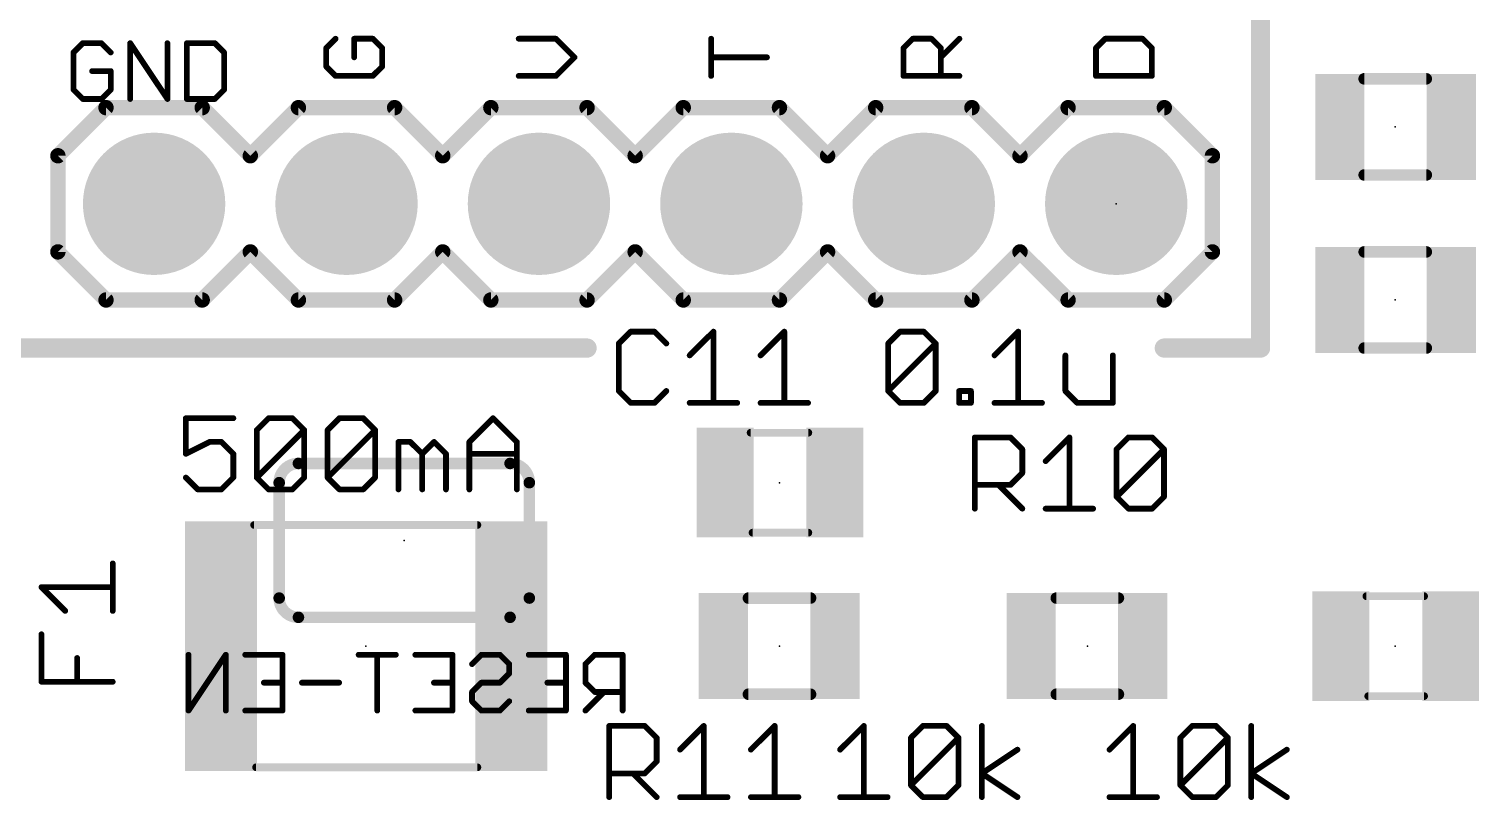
# Model space of a CAD drawing. Extents: x -0.25 to 3.05, y 0.15 to 2.67.
# Drawn here: x 0.385 to 1.139, y 1.065 to 1.466 of the extents above; entities that cross this region are included whole.
import ezdxf

# ---------------------------------------------------------------- set-up
doc = ezdxf.new("R2010")
doc.units = 0
for name, color, linetype in [('17', 82, 'CONTINUOUS'), ('21', 7, 'CONTINUOUS'), ('22', 253, 'CONTINUOUS'), ('23', 7, 'CONTINUOUS'), ('24', 7, 'CONTINUOUS'), ('25', 253, 'CONTINUOUS'), ('26', 253, 'CONTINUOUS'), ('27', 253, 'CONTINUOUS'), ('51', 2, 'CONTINUOUS')]:
    doc.layers.add(name, color=color, linetype=linetype)

# ---------------------------------------------------------------- blocks, each defined once
blk = doc.blocks.new('RECT')
blk.add_solid([(-0.5, -0.5), (0.5, -0.5), (-0.5, 0.5), (0.5, 0.5)])
blk = doc.blocks.new('ROUNDP')
at = {"const_width": 0.5}
blk.add_lwpolyline([(0, -0.25, 1), (0, 0.25, 1), (0, -0.25)], format="xyb", dxfattribs=at)

msp = doc.modelspace()

# ---------------------------------------------------------------- linework, layer by layer
at = {"layer": '21'}
for points, const_width in [([(1.025, 1.3), (1.025, 1.975)], 0.01), ([(0.4, 1.4), (0.425, 1.425)], 0.008), ([(0.425, 1.425), (0.475, 1.425)], 0.008), ([(0.475, 1.425), (0.5, 1.4)], 0.008), ([(0.5, 1.4), (0.525, 1.425)], 0.008), ([(0.525, 1.425), (0.575, 1.425)], 0.008), ([(0.575, 1.425), (0.6, 1.4)], 0.008), ([(0.6, 1.4), (0.625, 1.425)], 0.008), ([(0.625, 1.425), (0.675, 1.425)], 0.008), ([(0.7, 1.4), (0.675, 1.425)], 0.008), ([(0.7, 1.4), (0.725, 1.425)], 0.008), ([(0.725, 1.425), (0.775, 1.425)], 0.008), ([(0.775, 1.425), (0.8, 1.4)], 0.008), ([(0.8, 1.4), (0.825, 1.425)], 0.008), ([(0.825, 1.425), (0.875, 1.425)], 0.008), ([(0.875, 1.425), (0.9, 1.4)], 0.008), ([(0.9, 1.4), (0.925, 1.425)], 0.008), ([(0.925, 1.425), (0.975, 1.425)], 0.008), ([(1, 1.4), (0.975, 1.425)], 0.008), ([(0.4, 1.35), (0.4, 1.4)], 0.008), ([(1, 1.35), (1, 1.4)], 0.008), ([(0.425, 1.325), (0.4, 1.35)], 0.008), ([(0.5, 1.35), (0.475, 1.325)], 0.008), ([(0.525, 1.325), (0.5, 1.35)], 0.008), ([(0.6, 1.35), (0.575, 1.325)], 0.008), ([(0.625, 1.325), (0.6, 1.35)], 0.008), ([(0.675, 1.325), (0.7, 1.35)], 0.008), ([(0.725, 1.325), (0.7, 1.35)], 0.008), ([(0.8, 1.35), (0.775, 1.325)], 0.008), ([(0.825, 1.325), (0.8, 1.35)], 0.008), ([(0.9, 1.35), (0.875, 1.325)], 0.008), ([(0.925, 1.325), (0.9, 1.35)], 0.008), ([(0.975, 1.325), (1, 1.35)], 0.008), ([(0.475, 1.325), (0.425, 1.325)], 0.008), ([(0.575, 1.325), (0.525, 1.325)], 0.008), ([(0.675, 1.325), (0.625, 1.325)], 0.008), ([(0.775, 1.325), (0.725, 1.325)], 0.008), ([(0.875, 1.325), (0.825, 1.325)], 0.008), ([(0.975, 1.325), (0.925, 1.325)], 0.008), ([(0.375, 1.3), (0.675, 1.3)], 0.01), ([(1.025, 1.3), (0.975, 1.3)], 0.01)]:
    msp.add_lwpolyline(points, dxfattribs=dict(at, const_width=const_width))
for points, const_width in [([(0.425, 1.427, 1), (0.425, 1.423)], 0.004), ([(0.426414, 1.423586, 1), (0.423586, 1.426414)], 0.004), ([(0.476414, 1.426414, 1), (0.473586, 1.423586)], 0.004), ([(0.475, 1.423, 1), (0.475, 1.427)], 0.004), ([(0.525, 1.427, 1), (0.525, 1.423)], 0.004), ([(0.526414, 1.423586, 1), (0.523586, 1.426414)], 0.004), ([(0.576414, 1.426414, 1), (0.573586, 1.423586)], 0.004), ([(0.575, 1.423, 1), (0.575, 1.427)], 0.004), ([(0.625, 1.427, 1), (0.625, 1.423)], 0.004), ([(0.626414, 1.423586, 1), (0.623586, 1.426414)], 0.004), ([(0.676414, 1.426414, 1), (0.673586, 1.423586)], 0.004), ([(0.675, 1.423, 1), (0.675, 1.427)], 0.004), ([(0.725, 1.427, 1), (0.725, 1.423)], 0.004), ([(0.726414, 1.423586, 1), (0.723586, 1.426414)], 0.004), ([(0.776414, 1.426414, 1), (0.773586, 1.423586)], 0.004), ([(0.775, 1.423, 1), (0.775, 1.427)], 0.004), ([(0.825, 1.427, 1), (0.825, 1.423)], 0.004), ([(0.826414, 1.423586, 1), (0.823586, 1.426414)], 0.004), ([(0.876414, 1.426414, 1), (0.873586, 1.423586)], 0.004), ([(0.875, 1.423, 1), (0.875, 1.427)], 0.004), ([(0.925, 1.427, 1), (0.925, 1.423)], 0.004), ([(0.926414, 1.423586, 1), (0.923586, 1.426414)], 0.004), ([(0.976414, 1.426414, 1), (0.973586, 1.423586)], 0.004), ([(0.975, 1.423, 1), (0.975, 1.427)], 0.004), ([(0.402, 1.4, 1), (0.398, 1.4)], 0.004), ([(0.398586, 1.401414, 1), (0.401414, 1.398586)], 0.004), ([(0.498586, 1.401414, 1), (0.501414, 1.398586)], 0.004), ([(0.498586, 1.398586, 1), (0.501414, 1.401414)], 0.004), ([(0.598586, 1.401414, 1), (0.601414, 1.398586)], 0.004), ([(0.598586, 1.398586, 1), (0.601414, 1.401414)], 0.004), ([(0.698586, 1.401414, 1), (0.701414, 1.398586)], 0.004), ([(0.698586, 1.398586, 1), (0.701414, 1.401414)], 0.004), ([(0.798586, 1.401414, 1), (0.801414, 1.398586)], 0.004), ([(0.798586, 1.398586, 1), (0.801414, 1.401414)], 0.004), ([(0.898586, 1.401414, 1), (0.901414, 1.398586)], 0.004), ([(0.898586, 1.398586, 1), (0.901414, 1.401414)], 0.004), ([(1.002, 1.4, 1), (0.998, 1.4)], 0.004), ([(0.998586, 1.398586, 1), (1.001414, 1.401414)], 0.004), ([(0.401414, 1.351414, 1), (0.398586, 1.348586)], 0.004), ([(0.398, 1.35, 1), (0.402, 1.35)], 0.004), ([(0.501414, 1.351414, 1), (0.498586, 1.348586)], 0.004), ([(0.501414, 1.348586, 1), (0.498586, 1.351414)], 0.004), ([(0.601414, 1.351414, 1), (0.598586, 1.348586)], 0.004), ([(0.601414, 1.348586, 1), (0.598586, 1.351414)], 0.004), ([(0.701414, 1.351414, 1), (0.698586, 1.348586)], 0.004), ([(0.701414, 1.348586, 1), (0.698586, 1.351414)], 0.004), ([(0.801414, 1.351414, 1), (0.798586, 1.348586)], 0.004), ([(0.801414, 1.348586, 1), (0.798586, 1.351414)], 0.004), ([(0.901414, 1.351414, 1), (0.898586, 1.348586)], 0.004), ([(0.901414, 1.348586, 1), (0.898586, 1.351414)], 0.004), ([(0.998, 1.35, 1), (1.002, 1.35)], 0.004), ([(1.001414, 1.348586, 1), (0.998586, 1.351414)], 0.004), ([(0.425, 1.327, 1), (0.425, 1.323)], 0.004), ([(0.423586, 1.323586, 1), (0.426414, 1.326414)], 0.004), ([(0.473586, 1.326414, 1), (0.476414, 1.323586)], 0.004), ([(0.475, 1.323, 1), (0.475, 1.327)], 0.004), ([(0.525, 1.327, 1), (0.525, 1.323)], 0.004), ([(0.523586, 1.323586, 1), (0.526414, 1.326414)], 0.004), ([(0.573586, 1.326414, 1), (0.576414, 1.323586)], 0.004), ([(0.575, 1.323, 1), (0.575, 1.327)], 0.004), ([(0.625, 1.327, 1), (0.625, 1.323)], 0.004), ([(0.623586, 1.323586, 1), (0.626414, 1.326414)], 0.004), ([(0.673586, 1.326414, 1), (0.676414, 1.323586)], 0.004), ([(0.675, 1.323, 1), (0.675, 1.327)], 0.004), ([(0.725, 1.327, 1), (0.725, 1.323)], 0.004), ([(0.723586, 1.323586, 1), (0.726414, 1.326414)], 0.004), ([(0.773586, 1.326414, 1), (0.776414, 1.323586)], 0.004), ([(0.775, 1.323, 1), (0.775, 1.327)], 0.004), ([(0.825, 1.327, 1), (0.825, 1.323)], 0.004), ([(0.823586, 1.323586, 1), (0.826414, 1.326414)], 0.004), ([(0.873586, 1.326414, 1), (0.876414, 1.323586)], 0.004), ([(0.875, 1.323, 1), (0.875, 1.327)], 0.004), ([(0.925, 1.327, 1), (0.925, 1.323)], 0.004), ([(0.923586, 1.323586, 1), (0.926414, 1.326414)], 0.004), ([(0.973586, 1.326414, 1), (0.976414, 1.323586)], 0.004), ([(0.975, 1.323, 1), (0.975, 1.327)], 0.004), ([(0.675, 1.2975, 1), (0.675, 1.3025)], 0.005), ([(0.975, 1.3025, 1), (0.975, 1.2975)], 0.005), ([(1.025, 1.2975, 1), (1.025, 1.3025)], 0.005), ([(1.0225, 1.3, 1), (1.0275, 1.3)], 0.005)]:
    msp.add_lwpolyline(points, format="xyb", dxfattribs=dict(at, const_width=const_width))
at = {"layer": '22'}
for points, const_width in [([(0.525, 1.24, 0.414214), (0.515, 1.23)], 0.006), ([(0.525, 1.2415, 1), (0.525, 1.2385)], 0.003), ([(0.525, 1.2385, 1), (0.525, 1.2415)], 0.003), ([(0.645, 1.23, 0.414214), (0.635, 1.24)], 0.006), ([(0.635, 1.2415, 1), (0.635, 1.2385)], 0.003), ([(0.635, 1.2385, 1), (0.635, 1.2415)], 0.003), ([(0.5165, 1.23, 1), (0.5135, 1.23)], 0.003), ([(0.5135, 1.23, 1), (0.5165, 1.23)], 0.003), ([(0.6465, 1.23, 1), (0.6435, 1.23)], 0.003), ([(0.6435, 1.23, 1), (0.6465, 1.23)], 0.003), ([(0.515, 1.17, 0.414214), (0.525, 1.16)], 0.006), ([(0.5165, 1.17, 1), (0.5135, 1.17)], 0.003), ([(0.5135, 1.17, 1), (0.5165, 1.17)], 0.003), ([(0.635, 1.16, 0.414214), (0.645, 1.17)], 0.006), ([(0.6465, 1.17, 1), (0.6435, 1.17)], 0.003), ([(0.6435, 1.17, 1), (0.6465, 1.17)], 0.003), ([(0.525, 1.1615, 1), (0.525, 1.1585)], 0.003), ([(0.525, 1.1585, 1), (0.525, 1.1615)], 0.003), ([(0.635, 1.1615, 1), (0.635, 1.1585)], 0.003), ([(0.635, 1.1585, 1), (0.635, 1.1615)], 0.003)]:
    msp.add_lwpolyline(points, format="xyb", dxfattribs=dict(at, const_width=const_width))
at = {"layer": '22', "const_width": 0.006}
for points in [[(0.635, 1.24), (0.525, 1.24)], [(0.515, 1.23), (0.515, 1.17)], [(0.645, 1.23), (0.645, 1.17)], [(0.525, 1.16), (0.635, 1.16)]]:
    msp.add_lwpolyline(points, dxfattribs=at)
at = {"layer": '23'}
for p in [(1.095, 1.415), (0.95, 1.375), (1.095, 1.325), (0.775, 1.23), (0.56, 1.145), (0.775, 1.145), (0.935, 1.145), (1.095, 1.145)]:
    msp.add_point(p, dxfattribs=at)
at = {"layer": '24'}
msp.add_point((0.58, 1.2), dxfattribs=at)
at = {"layer": '25', "const_width": 0.003}
for points in [[(0.544313, 1.46085), (0.539475, 1.456012)], [(0.563663, 1.46085), (0.553988, 1.46085)], [(0.553988, 1.46085), (0.553988, 1.451175)], [(0.5685, 1.456012), (0.563663, 1.46085)], [(0.658825, 1.46085), (0.639475, 1.46085)], [(0.6685, 1.451175), (0.658825, 1.46085)], [(0.739475, 1.4415), (0.739475, 1.46085)], [(0.839475, 1.456012), (0.844313, 1.46085)], [(0.844313, 1.46085), (0.853988, 1.46085)], [(0.853988, 1.46085), (0.858825, 1.456012)], [(0.858825, 1.451175), (0.8685, 1.46085)], [(0.944313, 1.46085), (0.939475, 1.456012)], [(0.963663, 1.46085), (0.944313, 1.46085)], [(0.9685, 1.456012), (0.963663, 1.46085)], [(0.412942, 1.458525), (0.408104, 1.453687)], [(0.408104, 1.453687), (0.408104, 1.434337)], [(0.422617, 1.458525), (0.412942, 1.458525)], [(0.427454, 1.453687), (0.422617, 1.458525)], [(0.43757, 1.4295), (0.43757, 1.458525)], [(0.43757, 1.458525), (0.456919, 1.4295)], [(0.456919, 1.4295), (0.456919, 1.458525)], [(0.467035, 1.458525), (0.467035, 1.4295)], [(0.481547, 1.458525), (0.467035, 1.458525)], [(0.486385, 1.453687), (0.481547, 1.458525)], [(0.486385, 1.434337), (0.486385, 1.453687)], [(0.539475, 1.456012), (0.539475, 1.446337)], [(0.5685, 1.446337), (0.5685, 1.456012)], [(0.839475, 1.4415), (0.839475, 1.456012)], [(0.858825, 1.456012), (0.858825, 1.4415)], [(0.939475, 1.456012), (0.939475, 1.4415)], [(0.9685, 1.4415), (0.9685, 1.456012)], [(0.539475, 1.446337), (0.544313, 1.4415)], [(0.563663, 1.4415), (0.5685, 1.446337)], [(0.658825, 1.4415), (0.6685, 1.451175)], [(0.7685, 1.451175), (0.739475, 1.451175)], [(0.427454, 1.444012), (0.417779, 1.444012)], [(0.427454, 1.434337), (0.427454, 1.444012)], [(0.544313, 1.4415), (0.563663, 1.4415)], [(0.639475, 1.4415), (0.658825, 1.4415)], [(0.8685, 1.4415), (0.839475, 1.4415)], [(0.939475, 1.4415), (0.9685, 1.4415)], [(0.408104, 1.434337), (0.412942, 1.4295)], [(0.422617, 1.4295), (0.427454, 1.434337)], [(0.481547, 1.4295), (0.486385, 1.434337)], [(0.412942, 1.4295), (0.422617, 1.4295)], [(0.467035, 1.4295), (0.481547, 1.4295)], [(0.697672, 1.308532), (0.6915, 1.30236)], [(0.6915, 1.30236), (0.6915, 1.277672)], [(0.710016, 1.308532), (0.697672, 1.308532)], [(0.716188, 1.30236), (0.710016, 1.308532)], [(0.728331, 1.296188), (0.740675, 1.308532)], [(0.740675, 1.308532), (0.740675, 1.2715)], [(0.765163, 1.296188), (0.777507, 1.308532)], [(0.777507, 1.308532), (0.777507, 1.2715)], [(0.6915, 1.277672), (0.697672, 1.2715)], [(0.710016, 1.2715), (0.716188, 1.277672)], [(0.697672, 1.2715), (0.710016, 1.2715)], [(0.728331, 1.2715), (0.753019, 1.2715)], [(0.765163, 1.2715), (0.789851, 1.2715)], [(0.8765, 1.2165), (0.8765, 1.253532)], [(0.8765, 1.253532), (0.895016, 1.253532)], [(0.895016, 1.253532), (0.901188, 1.24736)], [(0.913331, 1.241188), (0.925675, 1.253532)], [(0.925675, 1.253532), (0.925675, 1.2165)], [(0.950163, 1.24736), (0.956335, 1.253532)], [(0.956335, 1.253532), (0.968679, 1.253532)], [(0.968679, 1.253532), (0.974851, 1.24736)], [(0.901188, 1.24736), (0.901188, 1.235016)], [(0.950163, 1.222672), (0.950163, 1.24736)], [(0.950163, 1.222672), (0.974851, 1.24736)], [(0.974851, 1.24736), (0.974851, 1.222672)], [(0.901188, 1.235016), (0.895016, 1.228844)], [(0.895016, 1.228844), (0.8765, 1.228844)], [(0.888844, 1.228844), (0.901188, 1.2165)], [(0.956335, 1.2165), (0.950163, 1.222672)], [(0.974851, 1.222672), (0.968679, 1.2165)], [(0.913331, 1.2165), (0.938019, 1.2165)], [(0.968679, 1.2165), (0.956335, 1.2165)], [(0.4285, 1.163331), (0.4285, 1.188019)], [(0.403812, 1.163331), (0.391468, 1.175675)], [(0.391468, 1.175675), (0.4285, 1.175675)], [(0.391468, 1.1265), (0.391468, 1.151188)], [(0.409984, 1.1265), (0.409984, 1.138844)], [(0.4285, 1.1265), (0.391468, 1.1265)], [(0.6865, 1.0665), (0.6865, 1.103532)], [(0.6865, 1.103532), (0.705016, 1.103532)], [(0.705016, 1.103532), (0.711188, 1.09736)], [(0.723331, 1.091188), (0.735675, 1.103532)], [(0.735675, 1.103532), (0.735675, 1.0665)], [(0.760163, 1.091188), (0.772507, 1.103532)], [(0.772507, 1.103532), (0.772507, 1.0665)], [(0.711188, 1.09736), (0.711188, 1.085016)], [(0.711188, 1.085016), (0.705016, 1.078844)], [(0.705016, 1.078844), (0.6865, 1.078844)], [(0.698844, 1.078844), (0.711188, 1.0665)], [(0.723331, 1.0665), (0.748019, 1.0665)], [(0.760163, 1.0665), (0.784851, 1.0665)]]:
    msp.add_lwpolyline(points, dxfattribs=at)
at = {"layer": '25', "const_width": 0.0015}
for points in [[(0.544843, 1.460319, 1), (0.543782, 1.46138)], [(0.553988, 1.4616, 1), (0.553988, 1.4601)], [(0.554738, 1.46085, 1), (0.553238, 1.46085)], [(0.564193, 1.46138, 1), (0.563132, 1.460319)], [(0.563663, 1.4601, 1), (0.563663, 1.4616)], [(0.639475, 1.4616, 1), (0.639475, 1.4601)], [(0.659356, 1.46138, 1), (0.658295, 1.460319)], [(0.658825, 1.4601, 1), (0.658825, 1.4616)], [(0.740225, 1.46085, 1), (0.738725, 1.46085)], [(0.844313, 1.4616, 1), (0.844313, 1.4601)], [(0.844843, 1.460319, 1), (0.843782, 1.46138)], [(0.854518, 1.46138, 1), (0.853457, 1.460319)], [(0.853988, 1.4601, 1), (0.853988, 1.4616)], [(0.86903, 1.460319, 1), (0.86797, 1.46138)], [(0.944313, 1.4616, 1), (0.944313, 1.4601)], [(0.944843, 1.460319, 1), (0.943782, 1.46138)], [(0.964193, 1.46138, 1), (0.963132, 1.460319)], [(0.963663, 1.4601, 1), (0.963663, 1.4616)], [(0.408854, 1.453687, 1), (0.407354, 1.453687)], [(0.407574, 1.454218, 1), (0.408635, 1.453157)], [(0.412942, 1.459275, 1), (0.412942, 1.457775)], [(0.413472, 1.457994, 1), (0.412411, 1.459055)], [(0.423147, 1.459055, 1), (0.422086, 1.457994)], [(0.422617, 1.457775, 1), (0.422617, 1.459275)], [(0.426924, 1.453157, 1), (0.427985, 1.454218)], [(0.43832, 1.458525, 1), (0.43682, 1.458525)], [(0.438194, 1.458941, 1), (0.436946, 1.458109)], [(0.457669, 1.458525, 1), (0.456169, 1.458525)], [(0.467785, 1.458525, 1), (0.466285, 1.458525)], [(0.467035, 1.459275, 1), (0.467035, 1.457775)], [(0.482077, 1.459055, 1), (0.481017, 1.457994)], [(0.481547, 1.457775, 1), (0.481547, 1.459275)], [(0.487135, 1.453687, 1), (0.485635, 1.453687)], [(0.485854, 1.453157, 1), (0.486915, 1.454218)], [(0.540225, 1.456012, 1), (0.538725, 1.456012)], [(0.538945, 1.456543, 1), (0.540006, 1.455482)], [(0.56925, 1.456012, 1), (0.56775, 1.456012)], [(0.56797, 1.455482, 1), (0.56903, 1.456543)], [(0.840225, 1.456012, 1), (0.838725, 1.456012)], [(0.838945, 1.456543, 1), (0.840006, 1.455482)], [(0.859575, 1.456012, 1), (0.858075, 1.456012)], [(0.858295, 1.455482, 1), (0.859356, 1.456543)], [(0.940225, 1.456012, 1), (0.938725, 1.456012)], [(0.938945, 1.456543, 1), (0.940006, 1.455482)], [(0.96925, 1.456012, 1), (0.96775, 1.456012)], [(0.96797, 1.455482, 1), (0.96903, 1.456543)], [(0.540006, 1.446868, 1), (0.538945, 1.445807)], [(0.538725, 1.446337, 1), (0.540225, 1.446337)], [(0.553238, 1.451175, 1), (0.554738, 1.451175)], [(0.56775, 1.446337, 1), (0.56925, 1.446337)], [(0.56903, 1.445807, 1), (0.56797, 1.446868)], [(0.66903, 1.450644, 1), (0.66797, 1.451705)], [(0.66797, 1.450645, 1), (0.66903, 1.451705)], [(0.739475, 1.451925, 1), (0.739475, 1.450425)], [(0.7685, 1.450425, 1), (0.7685, 1.451925)], [(0.858295, 1.451705, 1), (0.859356, 1.450645)], [(0.417779, 1.444762, 1), (0.417779, 1.443262)], [(0.428204, 1.444012, 1), (0.426704, 1.444012)], [(0.427454, 1.443262, 1), (0.427454, 1.444762)], [(0.544313, 1.44225, 1), (0.544313, 1.44075)], [(0.543782, 1.44097, 1), (0.544843, 1.44203)], [(0.563132, 1.44203, 1), (0.564193, 1.44097)], [(0.563663, 1.44075, 1), (0.563663, 1.44225)], [(0.639475, 1.44225, 1), (0.639475, 1.44075)], [(0.658295, 1.44203, 1), (0.659356, 1.44097)], [(0.658825, 1.44075, 1), (0.658825, 1.44225)], [(0.738725, 1.4415, 1), (0.740225, 1.4415)], [(0.839475, 1.44225, 1), (0.839475, 1.44075)], [(0.838725, 1.4415, 1), (0.840225, 1.4415)], [(0.858075, 1.4415, 1), (0.859575, 1.4415)], [(0.8685, 1.44075, 1), (0.8685, 1.44225)], [(0.939475, 1.44225, 1), (0.939475, 1.44075)], [(0.938725, 1.4415, 1), (0.940225, 1.4415)], [(0.96775, 1.4415, 1), (0.96925, 1.4415)], [(0.9685, 1.44075, 1), (0.9685, 1.44225)], [(0.408635, 1.434868, 1), (0.407574, 1.433807)], [(0.407354, 1.434337, 1), (0.408854, 1.434337)], [(0.426704, 1.434337, 1), (0.428204, 1.434337)], [(0.427985, 1.433807, 1), (0.426924, 1.434868)], [(0.485635, 1.434337, 1), (0.487135, 1.434337)], [(0.486915, 1.433807, 1), (0.485854, 1.434868)], [(0.412942, 1.43025, 1), (0.412942, 1.42875)], [(0.412411, 1.42897, 1), (0.413472, 1.43003)], [(0.422086, 1.43003, 1), (0.423147, 1.42897)], [(0.422617, 1.42875, 1), (0.422617, 1.43025)], [(0.43682, 1.4295, 1), (0.43832, 1.4295)], [(0.456169, 1.4295, 1), (0.457669, 1.4295)], [(0.456295, 1.429084, 1), (0.457543, 1.429916)], [(0.467035, 1.43025, 1), (0.467035, 1.42875)], [(0.466285, 1.4295, 1), (0.467785, 1.4295)], [(0.481017, 1.43003, 1), (0.482077, 1.42897)], [(0.481547, 1.42875, 1), (0.481547, 1.43025)], [(0.69225, 1.30236, 1), (0.69075, 1.30236)], [(0.69097, 1.30289, 1), (0.69203, 1.301829)], [(0.697672, 1.309282, 1), (0.697672, 1.307782)], [(0.698202, 1.308001, 1), (0.697142, 1.309062)], [(0.710546, 1.309062, 1), (0.709485, 1.308001)], [(0.710016, 1.307782, 1), (0.710016, 1.309282)], [(0.715657, 1.301829, 1), (0.716718, 1.30289)], [(0.741425, 1.308532, 1), (0.739925, 1.308532)], [(0.741206, 1.308001, 1), (0.740145, 1.309062)], [(0.778257, 1.308532, 1), (0.776757, 1.308532)], [(0.778037, 1.308001, 1), (0.776976, 1.309062)], [(0.727801, 1.296718, 1), (0.728862, 1.295657)], [(0.764633, 1.296718, 1), (0.765693, 1.295657)], [(0.69203, 1.278202, 1), (0.69097, 1.277142)], [(0.69075, 1.277672, 1), (0.69225, 1.277672)], [(0.716718, 1.277142, 1), (0.715657, 1.278202)], [(0.697672, 1.27225, 1), (0.697672, 1.27075)], [(0.697142, 1.27097, 1), (0.698202, 1.27203)], [(0.709485, 1.27203, 1), (0.710546, 1.27097)], [(0.710016, 1.27075, 1), (0.710016, 1.27225)], [(0.728331, 1.27225, 1), (0.728331, 1.27075)], [(0.739925, 1.2715, 1), (0.741425, 1.2715)], [(0.753019, 1.27075, 1), (0.753019, 1.27225)], [(0.765163, 1.27225, 1), (0.765163, 1.27075)], [(0.776757, 1.2715, 1), (0.778257, 1.2715)], [(0.789851, 1.27075, 1), (0.789851, 1.27225)], [(0.87725, 1.253532, 1), (0.87575, 1.253532)], [(0.8765, 1.254282, 1), (0.8765, 1.252782)], [(0.895546, 1.254062, 1), (0.894485, 1.253001)], [(0.895016, 1.252782, 1), (0.895016, 1.254282)], [(0.926425, 1.253532, 1), (0.924925, 1.253532)], [(0.926206, 1.253001, 1), (0.925145, 1.254062)], [(0.956335, 1.254282, 1), (0.956335, 1.252782)], [(0.956865, 1.253001, 1), (0.955804, 1.254062)], [(0.969209, 1.254062, 1), (0.968148, 1.253001)], [(0.968679, 1.252782, 1), (0.968679, 1.254282)], [(0.901938, 1.24736, 1), (0.900438, 1.24736)], [(0.900657, 1.246829, 1), (0.901718, 1.24789)], [(0.950913, 1.24736, 1), (0.949413, 1.24736)], [(0.949633, 1.24789, 1), (0.950693, 1.246829)], [(0.975601, 1.24736, 1), (0.974101, 1.24736)], [(0.975381, 1.246829, 1), (0.97432, 1.24789)], [(0.97432, 1.246829, 1), (0.975381, 1.24789)], [(0.901718, 1.234485, 1), (0.900657, 1.235546)], [(0.912801, 1.241718, 1), (0.913862, 1.240657)], [(0.8765, 1.229594, 1), (0.8765, 1.228094)], [(0.889374, 1.229374, 1), (0.888314, 1.228314)], [(0.894485, 1.229374, 1), (0.895546, 1.228314)], [(0.895016, 1.228094, 1), (0.895016, 1.229594)], [(0.900438, 1.235016, 1), (0.901938, 1.235016)], [(0.950693, 1.223202, 1), (0.949633, 1.222142)], [(0.949633, 1.223202, 1), (0.950693, 1.222142)], [(0.949413, 1.222672, 1), (0.950913, 1.222672)], [(0.974101, 1.222672, 1), (0.975601, 1.222672)], [(0.975381, 1.222142, 1), (0.97432, 1.223202)], [(0.87575, 1.2165, 1), (0.87725, 1.2165)], [(0.900657, 1.21597, 1), (0.901718, 1.21703)], [(0.913331, 1.21725, 1), (0.913331, 1.21575)], [(0.924925, 1.2165, 1), (0.926425, 1.2165)], [(0.938019, 1.21575, 1), (0.938019, 1.21725)], [(0.956335, 1.21725, 1), (0.956335, 1.21575)], [(0.955804, 1.21597, 1), (0.956865, 1.21703)], [(0.968148, 1.21703, 1), (0.969209, 1.21597)], [(0.968679, 1.21575, 1), (0.968679, 1.21725)], [(0.42925, 1.188019, 1), (0.42775, 1.188019)], [(0.391999, 1.176206, 1), (0.390938, 1.175145)], [(0.391468, 1.176425, 1), (0.391468, 1.174925)], [(0.4285, 1.174925, 1), (0.4285, 1.176425)], [(0.403282, 1.162801, 1), (0.404343, 1.163862)], [(0.42775, 1.163331, 1), (0.42925, 1.163331)], [(0.392218, 1.151188, 1), (0.390718, 1.151188)], [(0.410734, 1.138844, 1), (0.409234, 1.138844)], [(0.391468, 1.12725, 1), (0.391468, 1.12575)], [(0.390718, 1.1265, 1), (0.392218, 1.1265)], [(0.409234, 1.1265, 1), (0.410734, 1.1265)], [(0.4285, 1.12575, 1), (0.4285, 1.12725)], [(0.68725, 1.103532, 1), (0.68575, 1.103532)], [(0.6865, 1.104282, 1), (0.6865, 1.102782)], [(0.705546, 1.104062, 1), (0.704485, 1.103001)], [(0.705016, 1.102782, 1), (0.705016, 1.104282)], [(0.736425, 1.103532, 1), (0.734925, 1.103532)], [(0.736206, 1.103001, 1), (0.735145, 1.104062)], [(0.773257, 1.103532, 1), (0.771757, 1.103532)], [(0.773037, 1.103001, 1), (0.771976, 1.104062)], [(0.711938, 1.09736, 1), (0.710438, 1.09736)], [(0.710657, 1.096829, 1), (0.711718, 1.09789)], [(0.710438, 1.085016, 1), (0.711938, 1.085016)], [(0.711718, 1.084485, 1), (0.710657, 1.085546)], [(0.722801, 1.091718, 1), (0.723862, 1.090657)], [(0.759633, 1.091718, 1), (0.760693, 1.090657)], [(0.6865, 1.079594, 1), (0.6865, 1.078094)], [(0.699374, 1.079374, 1), (0.698314, 1.078314)], [(0.704485, 1.079374, 1), (0.705546, 1.078314)], [(0.705016, 1.078094, 1), (0.705016, 1.079594)], [(0.68575, 1.0665, 1), (0.68725, 1.0665)], [(0.710657, 1.06597, 1), (0.711718, 1.06703)], [(0.723331, 1.06725, 1), (0.723331, 1.06575)], [(0.734925, 1.0665, 1), (0.736425, 1.0665)], [(0.748019, 1.06575, 1), (0.748019, 1.06725)], [(0.760163, 1.06725, 1), (0.760163, 1.06575)], [(0.771757, 1.0665, 1), (0.773257, 1.0665)], [(0.784851, 1.06575, 1), (0.784851, 1.06725)]]:
    msp.add_lwpolyline(points, format="xyb", dxfattribs=at)
at = {"layer": '26', "const_width": 0.003}
for points in [[(0.487244, 1.140525), (0.467894, 1.1115)], [(0.467894, 1.1115), (0.467894, 1.140525)], [(0.487244, 1.1115), (0.487244, 1.140525)], [(0.497359, 1.140525), (0.516709, 1.140525)], [(0.516709, 1.140525), (0.516709, 1.1115)], [(0.575639, 1.140525), (0.556289, 1.140525)], [(0.565964, 1.1115), (0.565964, 1.140525)], [(0.585755, 1.140525), (0.605104, 1.140525)], [(0.605104, 1.140525), (0.605104, 1.1115)], [(0.61522, 1.135687), (0.620057, 1.140525)], [(0.620057, 1.140525), (0.629732, 1.140525)], [(0.629732, 1.140525), (0.63457, 1.135687)], [(0.644685, 1.140525), (0.664035, 1.140525)], [(0.664035, 1.140525), (0.664035, 1.1115)], [(0.678988, 1.140525), (0.67415, 1.135687)], [(0.6935, 1.140525), (0.678988, 1.140525)], [(0.6935, 1.1115), (0.6935, 1.140525)], [(0.63457, 1.13085), (0.629732, 1.126012)], [(0.63457, 1.135687), (0.63457, 1.13085)], [(0.67415, 1.135687), (0.67415, 1.126012)], [(0.516709, 1.126012), (0.507034, 1.126012)], [(0.546174, 1.126012), (0.526824, 1.126012)], [(0.605104, 1.126012), (0.59543, 1.126012)], [(0.620057, 1.126012), (0.61522, 1.121175)], [(0.629732, 1.126012), (0.620057, 1.126012)], [(0.664035, 1.126012), (0.65436, 1.126012)], [(0.67415, 1.126012), (0.678988, 1.121175)], [(0.61522, 1.121175), (0.61522, 1.116337)], [(0.61522, 1.116337), (0.620057, 1.1115)], [(0.629732, 1.1115), (0.63457, 1.116337)], [(0.683825, 1.121175), (0.67415, 1.1115)], [(0.678988, 1.121175), (0.6935, 1.121175)], [(0.516709, 1.1115), (0.497359, 1.1115)], [(0.605104, 1.1115), (0.585755, 1.1115)], [(0.620057, 1.1115), (0.629732, 1.1115)], [(0.664035, 1.1115), (0.644685, 1.1115)]]:
    msp.add_lwpolyline(points, dxfattribs=at)
at = {"layer": '26', "const_width": 0.0015}
for points in [[(0.468644, 1.140525, 1), (0.467144, 1.140525)], [(0.487994, 1.140525, 1), (0.486494, 1.140525)], [(0.487868, 1.140109, 1), (0.48662, 1.140941)], [(0.497359, 1.141275, 1), (0.497359, 1.139775)], [(0.517459, 1.140525, 1), (0.515959, 1.140525)], [(0.516709, 1.139775, 1), (0.516709, 1.141275)], [(0.556289, 1.141275, 1), (0.556289, 1.139775)], [(0.566714, 1.140525, 1), (0.565214, 1.140525)], [(0.575639, 1.139775, 1), (0.575639, 1.141275)], [(0.585755, 1.141275, 1), (0.585755, 1.139775)], [(0.605854, 1.140525, 1), (0.604354, 1.140525)], [(0.605104, 1.139775, 1), (0.605104, 1.141275)], [(0.620057, 1.141275, 1), (0.620057, 1.139775)], [(0.620588, 1.139994, 1), (0.619527, 1.141055)], [(0.630263, 1.141055, 1), (0.629202, 1.139994)], [(0.629732, 1.139775, 1), (0.629732, 1.141275)], [(0.644685, 1.141275, 1), (0.644685, 1.139775)], [(0.664785, 1.140525, 1), (0.663285, 1.140525)], [(0.664035, 1.139775, 1), (0.664035, 1.141275)], [(0.678988, 1.141275, 1), (0.678988, 1.139775)], [(0.679518, 1.139994, 1), (0.678457, 1.141055)], [(0.69425, 1.140525, 1), (0.69275, 1.140525)], [(0.6935, 1.139775, 1), (0.6935, 1.141275)], [(0.61469, 1.136218, 1), (0.61575, 1.135157)], [(0.63532, 1.135687, 1), (0.63382, 1.135687)], [(0.63382, 1.13085, 1), (0.63532, 1.13085)], [(0.634039, 1.135157, 1), (0.6351, 1.136218)], [(0.6351, 1.130319, 1), (0.634039, 1.13138)], [(0.6749, 1.135687, 1), (0.6734, 1.135687)], [(0.67362, 1.136218, 1), (0.674681, 1.135157)], [(0.507034, 1.126762, 1), (0.507034, 1.125262)], [(0.516709, 1.125262, 1), (0.516709, 1.126762)], [(0.526824, 1.126762, 1), (0.526824, 1.125262)], [(0.546174, 1.125262, 1), (0.546174, 1.126762)], [(0.59543, 1.126762, 1), (0.59543, 1.125262)], [(0.605104, 1.125262, 1), (0.605104, 1.126762)], [(0.620057, 1.126762, 1), (0.620057, 1.125262)], [(0.620588, 1.125482, 1), (0.619527, 1.126543)], [(0.629202, 1.126543, 1), (0.630263, 1.125482)], [(0.629732, 1.125262, 1), (0.629732, 1.126762)], [(0.65436, 1.126762, 1), (0.65436, 1.125262)], [(0.664035, 1.125262, 1), (0.664035, 1.126762)], [(0.674681, 1.126543, 1), (0.67362, 1.125482)], [(0.6734, 1.126012, 1), (0.6749, 1.126012)], [(0.61597, 1.121175, 1), (0.61447, 1.121175)], [(0.61469, 1.121705, 1), (0.61575, 1.120644)], [(0.61575, 1.116868, 1), (0.61469, 1.115807)], [(0.61447, 1.116337, 1), (0.61597, 1.116337)], [(0.6351, 1.115807, 1), (0.634039, 1.116868)], [(0.678988, 1.121925, 1), (0.678988, 1.120425)], [(0.678457, 1.120644, 1), (0.679518, 1.121705)], [(0.684355, 1.120644, 1), (0.683295, 1.121705)], [(0.6935, 1.120425, 1), (0.6935, 1.121925)], [(0.46727, 1.111916, 1), (0.468518, 1.111084)], [(0.467144, 1.1115, 1), (0.468644, 1.1115)], [(0.486494, 1.1115, 1), (0.487994, 1.1115)], [(0.497359, 1.11225, 1), (0.497359, 1.11075)], [(0.515959, 1.1115, 1), (0.517459, 1.1115)], [(0.516709, 1.11075, 1), (0.516709, 1.11225)], [(0.565214, 1.1115, 1), (0.566714, 1.1115)], [(0.585755, 1.11225, 1), (0.585755, 1.11075)], [(0.604354, 1.1115, 1), (0.605854, 1.1115)], [(0.605104, 1.11075, 1), (0.605104, 1.11225)], [(0.620057, 1.11225, 1), (0.620057, 1.11075)], [(0.619527, 1.11097, 1), (0.620588, 1.11203)], [(0.629202, 1.11203, 1), (0.630263, 1.11097)], [(0.629732, 1.11075, 1), (0.629732, 1.11225)], [(0.644685, 1.11225, 1), (0.644685, 1.11075)], [(0.663285, 1.1115, 1), (0.664785, 1.1115)], [(0.664035, 1.11075, 1), (0.664035, 1.11225)], [(0.67362, 1.11203, 1), (0.674681, 1.11097)], [(0.69275, 1.1115, 1), (0.69425, 1.1115)]]:
    msp.add_lwpolyline(points, format="xyb", dxfattribs=at)
at = {"layer": '27', "const_width": 0.003}
for points in [[(0.8315, 1.30236), (0.837672, 1.308532)], [(0.8315, 1.277672), (0.8315, 1.30236)], [(0.8315, 1.277672), (0.856188, 1.30236)], [(0.837672, 1.308532), (0.850016, 1.308532)], [(0.850016, 1.308532), (0.856188, 1.30236)], [(0.856188, 1.30236), (0.856188, 1.277672)], [(0.886747, 1.296188), (0.899091, 1.308532)], [(0.899091, 1.308532), (0.899091, 1.2715)], [(0.923579, 1.296188), (0.923579, 1.277672)], [(0.948266, 1.2715), (0.948266, 1.296188)], [(0.837672, 1.2715), (0.8315, 1.277672)], [(0.856188, 1.277672), (0.850016, 1.2715)], [(0.868331, 1.2715), (0.868331, 1.277672)], [(0.868331, 1.277672), (0.874503, 1.277672)], [(0.874503, 1.277672), (0.874503, 1.2715)], [(0.923579, 1.277672), (0.92975, 1.2715)], [(0.850016, 1.2715), (0.837672, 1.2715)], [(0.874503, 1.2715), (0.868331, 1.2715)], [(0.886747, 1.2715), (0.911435, 1.2715)], [(0.92975, 1.2715), (0.948266, 1.2715)], [(0.491188, 1.263532), (0.4665, 1.263532)], [(0.4665, 1.263532), (0.4665, 1.245016)], [(0.503331, 1.25736), (0.509503, 1.263532)], [(0.503331, 1.232672), (0.503331, 1.25736)], [(0.503331, 1.232672), (0.528019, 1.25736)], [(0.509503, 1.263532), (0.521847, 1.263532)], [(0.521847, 1.263532), (0.528019, 1.25736)], [(0.528019, 1.25736), (0.528019, 1.232672)], [(0.540163, 1.25736), (0.546335, 1.263532)], [(0.540163, 1.232672), (0.540163, 1.25736)], [(0.540163, 1.232672), (0.564851, 1.25736)], [(0.546335, 1.263532), (0.558679, 1.263532)], [(0.558679, 1.263532), (0.564851, 1.25736)], [(0.564851, 1.25736), (0.564851, 1.232672)], [(0.613826, 1.251188), (0.62617, 1.263532)], [(0.62617, 1.263532), (0.638514, 1.251188)], [(0.4665, 1.245016), (0.478844, 1.251188)], [(0.478844, 1.251188), (0.485016, 1.251188)], [(0.485016, 1.251188), (0.491188, 1.245016)], [(0.576994, 1.2265), (0.576994, 1.251188)], [(0.576994, 1.251188), (0.583166, 1.251188)], [(0.583166, 1.251188), (0.589338, 1.245016)], [(0.589338, 1.245016), (0.59551, 1.251188)], [(0.59551, 1.251188), (0.601682, 1.245016)], [(0.613826, 1.2265), (0.613826, 1.251188)], [(0.638514, 1.251188), (0.638514, 1.2265)], [(0.491188, 1.245016), (0.491188, 1.232672)], [(0.589338, 1.245016), (0.589338, 1.2265)], [(0.601682, 1.245016), (0.601682, 1.2265)], [(0.613826, 1.245016), (0.638514, 1.245016)], [(0.472672, 1.2265), (0.4665, 1.232672)], [(0.491188, 1.232672), (0.485016, 1.2265)], [(0.509503, 1.2265), (0.503331, 1.232672)], [(0.528019, 1.232672), (0.521847, 1.2265)], [(0.546335, 1.2265), (0.540163, 1.232672)], [(0.564851, 1.232672), (0.558679, 1.2265)], [(0.485016, 1.2265), (0.472672, 1.2265)], [(0.521847, 1.2265), (0.509503, 1.2265)], [(0.558679, 1.2265), (0.546335, 1.2265)], [(0.8065, 1.091188), (0.818844, 1.103532)], [(0.818844, 1.103532), (0.818844, 1.0665)], [(0.843331, 1.09736), (0.849503, 1.103532)], [(0.849503, 1.103532), (0.861847, 1.103532)], [(0.861847, 1.103532), (0.868019, 1.09736)], [(0.880163, 1.0665), (0.880163, 1.103532)], [(0.9465, 1.091188), (0.958844, 1.103532)], [(0.958844, 1.103532), (0.958844, 1.0665)], [(0.983331, 1.09736), (0.989503, 1.103532)], [(0.989503, 1.103532), (1.001847, 1.103532)], [(1.001847, 1.103532), (1.008019, 1.09736)], [(1.020163, 1.0665), (1.020163, 1.103532)], [(0.843331, 1.072672), (0.843331, 1.09736)], [(0.843331, 1.072672), (0.868019, 1.09736)], [(0.868019, 1.09736), (0.868019, 1.072672)], [(0.880163, 1.078844), (0.898679, 1.091188)], [(0.983331, 1.072672), (0.983331, 1.09736)], [(0.983331, 1.072672), (1.008019, 1.09736)], [(1.008019, 1.09736), (1.008019, 1.072672)], [(1.020163, 1.078844), (1.038679, 1.091188)], [(0.898679, 1.0665), (0.880163, 1.078844)], [(1.038679, 1.0665), (1.020163, 1.078844)], [(0.849503, 1.0665), (0.843331, 1.072672)], [(0.868019, 1.072672), (0.861847, 1.0665)], [(0.989503, 1.0665), (0.983331, 1.072672)], [(1.008019, 1.072672), (1.001847, 1.0665)], [(0.8065, 1.0665), (0.831188, 1.0665)], [(0.861847, 1.0665), (0.849503, 1.0665)], [(0.9465, 1.0665), (0.971188, 1.0665)], [(1.001847, 1.0665), (0.989503, 1.0665)]]:
    msp.add_lwpolyline(points, dxfattribs=at)
at = {"layer": '27', "const_width": 0.0015}
for points in [[(0.83225, 1.30236, 1), (0.83075, 1.30236)], [(0.83097, 1.30289, 1), (0.83203, 1.301829)], [(0.837672, 1.309282, 1), (0.837672, 1.307782)], [(0.838202, 1.308001, 1), (0.837142, 1.309062)], [(0.850546, 1.309062, 1), (0.849485, 1.308001)], [(0.850016, 1.307782, 1), (0.850016, 1.309282)], [(0.856938, 1.30236, 1), (0.855438, 1.30236)], [(0.856718, 1.301829, 1), (0.855657, 1.30289)], [(0.855657, 1.301829, 1), (0.856718, 1.30289)], [(0.899841, 1.308532, 1), (0.898341, 1.308532)], [(0.899621, 1.308001, 1), (0.898561, 1.309062)], [(0.886217, 1.296718, 1), (0.887278, 1.295657)], [(0.924329, 1.296188, 1), (0.922829, 1.296188)], [(0.949016, 1.296188, 1), (0.947516, 1.296188)], [(0.83203, 1.278202, 1), (0.83097, 1.277142)], [(0.83097, 1.278202, 1), (0.83203, 1.277142)], [(0.83075, 1.277672, 1), (0.83225, 1.277672)], [(0.855438, 1.277672, 1), (0.856938, 1.277672)], [(0.856718, 1.277142, 1), (0.855657, 1.278202)], [(0.869081, 1.277672, 1), (0.867581, 1.277672)], [(0.868331, 1.278422, 1), (0.868331, 1.276922)], [(0.875253, 1.277672, 1), (0.873753, 1.277672)], [(0.874503, 1.276922, 1), (0.874503, 1.278422)], [(0.924109, 1.278202, 1), (0.923048, 1.277142)], [(0.922829, 1.277672, 1), (0.924329, 1.277672)], [(0.837672, 1.27225, 1), (0.837672, 1.27075)], [(0.837142, 1.27097, 1), (0.838202, 1.27203)], [(0.849485, 1.27203, 1), (0.850546, 1.27097)], [(0.850016, 1.27075, 1), (0.850016, 1.27225)], [(0.868331, 1.27225, 1), (0.868331, 1.27075)], [(0.867581, 1.2715, 1), (0.869081, 1.2715)], [(0.873753, 1.2715, 1), (0.875253, 1.2715)], [(0.874503, 1.27075, 1), (0.874503, 1.27225)], [(0.886747, 1.27225, 1), (0.886747, 1.27075)], [(0.898341, 1.2715, 1), (0.899841, 1.2715)], [(0.911435, 1.27075, 1), (0.911435, 1.27225)], [(0.92975, 1.27225, 1), (0.92975, 1.27075)], [(0.92922, 1.27097, 1), (0.930281, 1.27203)], [(0.947516, 1.2715, 1), (0.949016, 1.2715)], [(0.948266, 1.27075, 1), (0.948266, 1.27225)], [(0.4665, 1.264282, 1), (0.4665, 1.262782)], [(0.46725, 1.263532, 1), (0.46575, 1.263532)], [(0.491188, 1.262782, 1), (0.491188, 1.264282)], [(0.504081, 1.25736, 1), (0.502581, 1.25736)], [(0.502801, 1.25789, 1), (0.503862, 1.256829)], [(0.509503, 1.264282, 1), (0.509503, 1.262782)], [(0.510034, 1.263001, 1), (0.508973, 1.264062)], [(0.522378, 1.264062, 1), (0.521317, 1.263001)], [(0.521847, 1.262782, 1), (0.521847, 1.264282)], [(0.528769, 1.25736, 1), (0.527269, 1.25736)], [(0.52855, 1.256829, 1), (0.527489, 1.25789)], [(0.527489, 1.256829, 1), (0.52855, 1.25789)], [(0.540913, 1.25736, 1), (0.539413, 1.25736)], [(0.539633, 1.25789, 1), (0.540693, 1.256829)], [(0.546335, 1.264282, 1), (0.546335, 1.262782)], [(0.546865, 1.263001, 1), (0.545804, 1.264062)], [(0.559209, 1.264062, 1), (0.558148, 1.263001)], [(0.558679, 1.262782, 1), (0.558679, 1.264282)], [(0.565601, 1.25736, 1), (0.564101, 1.25736)], [(0.565381, 1.256829, 1), (0.56432, 1.25789)], [(0.56432, 1.256829, 1), (0.565381, 1.25789)], [(0.6267, 1.264062, 1), (0.625639, 1.263001)], [(0.6267, 1.263001, 1), (0.625639, 1.264062)], [(0.478844, 1.251938, 1), (0.478844, 1.250438)], [(0.479179, 1.250517, 1), (0.478508, 1.251859)], [(0.485546, 1.251718, 1), (0.484485, 1.250657)], [(0.485016, 1.250438, 1), (0.485016, 1.251938)], [(0.577744, 1.251188, 1), (0.576244, 1.251188)], [(0.576994, 1.251938, 1), (0.576994, 1.250438)], [(0.583697, 1.251718, 1), (0.582636, 1.250657)], [(0.583166, 1.250438, 1), (0.583166, 1.251938)], [(0.59604, 1.251718, 1), (0.59498, 1.250657)], [(0.59604, 1.250657, 1), (0.59498, 1.251718)], [(0.613295, 1.251718, 1), (0.614356, 1.250657)], [(0.614576, 1.251188, 1), (0.613076, 1.251188)], [(0.639264, 1.251188, 1), (0.637764, 1.251188)], [(0.637983, 1.250657, 1), (0.639044, 1.251718)], [(0.466165, 1.245687, 1), (0.466835, 1.244345)], [(0.46575, 1.245016, 1), (0.46725, 1.245016)], [(0.491938, 1.245016, 1), (0.490438, 1.245016)], [(0.490657, 1.244485, 1), (0.491718, 1.245546)], [(0.590088, 1.245016, 1), (0.588588, 1.245016)], [(0.588808, 1.245546, 1), (0.589869, 1.244485)], [(0.588808, 1.244485, 1), (0.589869, 1.245546)], [(0.602432, 1.245016, 1), (0.600932, 1.245016)], [(0.601152, 1.244485, 1), (0.602212, 1.245546)], [(0.613826, 1.245766, 1), (0.613826, 1.244266)], [(0.638514, 1.244266, 1), (0.638514, 1.245766)], [(0.46703, 1.233202, 1), (0.46597, 1.232142)], [(0.490438, 1.232672, 1), (0.491938, 1.232672)], [(0.491718, 1.232142, 1), (0.490657, 1.233202)], [(0.502581, 1.232672, 1), (0.504081, 1.232672)], [(0.503862, 1.233202, 1), (0.502801, 1.232142)], [(0.502801, 1.233202, 1), (0.503862, 1.232142)], [(0.527269, 1.232672, 1), (0.528769, 1.232672)], [(0.52855, 1.232142, 1), (0.527489, 1.233202)], [(0.540693, 1.233202, 1), (0.539633, 1.232142)], [(0.539633, 1.233202, 1), (0.540693, 1.232142)], [(0.539413, 1.232672, 1), (0.540913, 1.232672)], [(0.564101, 1.232672, 1), (0.565601, 1.232672)], [(0.565381, 1.232142, 1), (0.56432, 1.233202)], [(0.472672, 1.22725, 1), (0.472672, 1.22575)], [(0.472142, 1.22597, 1), (0.473202, 1.22703)], [(0.484485, 1.22703, 1), (0.485546, 1.22597)], [(0.485016, 1.22575, 1), (0.485016, 1.22725)], [(0.509503, 1.22725, 1), (0.509503, 1.22575)], [(0.508973, 1.22597, 1), (0.510034, 1.22703)], [(0.521317, 1.22703, 1), (0.522378, 1.22597)], [(0.521847, 1.22575, 1), (0.521847, 1.22725)], [(0.546335, 1.22725, 1), (0.546335, 1.22575)], [(0.545804, 1.22597, 1), (0.546865, 1.22703)], [(0.558148, 1.22703, 1), (0.559209, 1.22597)], [(0.558679, 1.22575, 1), (0.558679, 1.22725)], [(0.576244, 1.2265, 1), (0.577744, 1.2265)], [(0.588588, 1.2265, 1), (0.590088, 1.2265)], [(0.600932, 1.2265, 1), (0.602432, 1.2265)], [(0.613076, 1.2265, 1), (0.614576, 1.2265)], [(0.637764, 1.2265, 1), (0.639264, 1.2265)], [(0.819594, 1.103532, 1), (0.818094, 1.103532)], [(0.819374, 1.103001, 1), (0.818314, 1.104062)], [(0.849503, 1.104282, 1), (0.849503, 1.102782)], [(0.850034, 1.103001, 1), (0.848973, 1.104062)], [(0.862378, 1.104062, 1), (0.861317, 1.103001)], [(0.861847, 1.102782, 1), (0.861847, 1.104282)], [(0.880913, 1.103532, 1), (0.879413, 1.103532)], [(0.959594, 1.103532, 1), (0.958094, 1.103532)], [(0.959374, 1.103001, 1), (0.958314, 1.104062)], [(0.989503, 1.104282, 1), (0.989503, 1.102782)], [(0.990034, 1.103001, 1), (0.988973, 1.104062)], [(1.002378, 1.104062, 1), (1.001317, 1.103001)], [(1.001847, 1.102782, 1), (1.001847, 1.104282)], [(1.020913, 1.103532, 1), (1.019413, 1.103532)], [(0.844081, 1.09736, 1), (0.842581, 1.09736)], [(0.842801, 1.09789, 1), (0.843862, 1.096829)], [(0.868769, 1.09736, 1), (0.867269, 1.09736)], [(0.86855, 1.096829, 1), (0.867489, 1.09789)], [(0.867489, 1.096829, 1), (0.86855, 1.09789)], [(0.899095, 1.090564, 1), (0.898263, 1.091812)], [(0.984081, 1.09736, 1), (0.982581, 1.09736)], [(0.982801, 1.09789, 1), (0.983862, 1.096829)], [(1.008769, 1.09736, 1), (1.007269, 1.09736)], [(1.00855, 1.096829, 1), (1.007489, 1.09789)], [(1.007489, 1.096829, 1), (1.00855, 1.09789)], [(1.039095, 1.090564, 1), (1.038263, 1.091812)], [(0.80597, 1.091718, 1), (0.80703, 1.090657)], [(0.94597, 1.091718, 1), (0.94703, 1.090657)], [(0.880579, 1.079468, 1), (0.879747, 1.07822)], [(0.879747, 1.079468, 1), (0.880579, 1.07822)], [(1.020579, 1.079468, 1), (1.019747, 1.07822)], [(1.019747, 1.079468, 1), (1.020579, 1.07822)], [(0.842581, 1.072672, 1), (0.844081, 1.072672)], [(0.843862, 1.073202, 1), (0.842801, 1.072142)], [(0.842801, 1.073202, 1), (0.843862, 1.072142)], [(0.867269, 1.072672, 1), (0.868769, 1.072672)], [(0.86855, 1.072142, 1), (0.867489, 1.073202)], [(0.982581, 1.072672, 1), (0.984081, 1.072672)], [(0.983862, 1.073202, 1), (0.982801, 1.072142)], [(0.982801, 1.073202, 1), (0.983862, 1.072142)], [(1.007269, 1.072672, 1), (1.008769, 1.072672)], [(1.00855, 1.072142, 1), (1.007489, 1.073202)], [(0.8065, 1.06725, 1), (0.8065, 1.06575)], [(0.818094, 1.0665, 1), (0.819594, 1.0665)], [(0.831188, 1.06575, 1), (0.831188, 1.06725)], [(0.849503, 1.06725, 1), (0.849503, 1.06575)], [(0.848973, 1.06597, 1), (0.850034, 1.06703)], [(0.861317, 1.06703, 1), (0.862378, 1.06597)], [(0.861847, 1.06575, 1), (0.861847, 1.06725)], [(0.879413, 1.0665, 1), (0.880913, 1.0665)], [(0.898263, 1.065876, 1), (0.899095, 1.067124)], [(0.9465, 1.06725, 1), (0.9465, 1.06575)], [(0.958094, 1.0665, 1), (0.959594, 1.0665)], [(0.971188, 1.06575, 1), (0.971188, 1.06725)], [(0.989503, 1.06725, 1), (0.989503, 1.06575)], [(0.988973, 1.06597, 1), (0.990034, 1.06703)], [(1.001317, 1.06703, 1), (1.002378, 1.06597)], [(1.001847, 1.06575, 1), (1.001847, 1.06725)], [(1.019413, 1.0665, 1), (1.020913, 1.0665)], [(1.038263, 1.065876, 1), (1.039095, 1.067124)]]:
    msp.add_lwpolyline(points, format="xyb", dxfattribs=at)
at = {"layer": '51'}
for points, const_width in [([(1.111142, 1.44), (1.078858, 1.44)], 0.006), ([(1.111142, 1.39), (1.078858, 1.39)], 0.006), ([(1.111142, 1.35), (1.078858, 1.35)], 0.006), ([(1.111142, 1.3), (1.078858, 1.3)], 0.006), ([(0.76, 1.255984), (0.79, 1.255984)], 0.004), ([(0.502, 1.208), (0.618, 1.208)], 0.004), ([(0.760984, 1.204016), (0.79, 1.204016)], 0.004), ([(0.758858, 1.17), (0.791142, 1.17)], 0.006), ([(0.918858, 1.17), (0.951142, 1.17)], 0.006), ([(1.08, 1.170984), (1.11, 1.170984)], 0.004), ([(0.758858, 1.12), (0.791142, 1.12)], 0.006), ([(0.918858, 1.12), (0.951142, 1.12)], 0.006), ([(1.080984, 1.119016), (1.11, 1.119016)], 0.004), ([(0.503, 1.082), (0.618, 1.082)], 0.004)]:
    msp.add_lwpolyline(points, dxfattribs=dict(at, const_width=const_width))
for points, const_width in [([(1.078858, 1.4415, 1), (1.078858, 1.4385)], 0.003), ([(1.111142, 1.4385, 1), (1.111142, 1.4415)], 0.003), ([(1.078858, 1.3915, 1), (1.078858, 1.3885)], 0.003), ([(1.111142, 1.3885, 1), (1.111142, 1.3915)], 0.003), ([(1.078858, 1.3515, 1), (1.078858, 1.3485)], 0.003), ([(1.111142, 1.3485, 1), (1.111142, 1.3515)], 0.003), ([(1.078858, 1.3015, 1), (1.078858, 1.2985)], 0.003), ([(1.111142, 1.2985, 1), (1.111142, 1.3015)], 0.003), ([(0.76, 1.256984, 1), (0.76, 1.254984)], 0.002), ([(0.79, 1.254984, 1), (0.79, 1.256984)], 0.002), ([(0.502, 1.209, 1), (0.502, 1.207)], 0.002), ([(0.618, 1.207, 1), (0.618, 1.209)], 0.002), ([(0.760984, 1.205016, 1), (0.760984, 1.203016)], 0.002), ([(0.79, 1.203016, 1), (0.79, 1.205016)], 0.002), ([(0.758858, 1.1715, 1), (0.758858, 1.1685)], 0.003), ([(0.791142, 1.1685, 1), (0.791142, 1.1715)], 0.003), ([(0.918858, 1.1715, 1), (0.918858, 1.1685)], 0.003), ([(0.951142, 1.1685, 1), (0.951142, 1.1715)], 0.003), ([(1.08, 1.171984, 1), (1.08, 1.169984)], 0.002), ([(1.11, 1.169984, 1), (1.11, 1.171984)], 0.002), ([(0.758858, 1.1215, 1), (0.758858, 1.1185)], 0.003), ([(0.791142, 1.1185, 1), (0.791142, 1.1215)], 0.003), ([(0.918858, 1.1215, 1), (0.918858, 1.1185)], 0.003), ([(0.951142, 1.1185, 1), (0.951142, 1.1215)], 0.003), ([(1.080984, 1.120016, 1), (1.080984, 1.118016)], 0.002), ([(1.11, 1.118016, 1), (1.11, 1.120016)], 0.002), ([(0.503, 1.083, 1), (0.503, 1.081)], 0.002), ([(0.618, 1.081, 1), (0.618, 1.083)], 0.002)]:
    msp.add_lwpolyline(points, format="xyb", dxfattribs=dict(at, const_width=const_width))

# ---------------------------------------------------------------- block references
at = {"layer": '17', "xscale": 0.074, "yscale": 0.074, "rotation": 270}
for p in [(0.45, 1.375), (0.45, 1.375), (0.55, 1.375), (0.55, 1.375), (0.65, 1.375), (0.65, 1.375), (0.75, 1.375), (0.75, 1.375), (0.85, 1.375), (0.85, 1.375), (0.95, 1.375), (0.95, 1.375)]:
    msp.add_blockref('ROUNDP', p, dxfattribs=at)
at = {"layer": '51', "rotation": 180}
for p, xscale, yscale in [((1.066205, 1.414941), 0.025591, 0.055118), ((1.124205, 1.414941), 0.025591, 0.055118), ((0.45, 1.375), 0.02, 0.02), ((0.55, 1.375), 0.02, 0.02), ((0.65, 1.375), 0.02, 0.02), ((0.75, 1.375), 0.02, 0.02), ((0.85, 1.375), 0.02, 0.02), ((0.95, 1.375), 0.02, 0.02), ((1.066205, 1.324941), 0.025591, 0.055118), ((1.124205, 1.324941), 0.025591, 0.055118)]:
    msp.add_blockref('RECT', p, dxfattribs=dict(at, xscale=xscale, yscale=yscale))
at = {"layer": '51'}
for p, xscale, yscale in [((0.746766, 1.230045), 0.029531, 0.057091), ((0.803766, 1.230045), 0.029531, 0.057091), ((0.484701, 1.144961), 0.037402, 0.129921), ((0.635701, 1.144961), 0.037402, 0.129921), ((0.745795, 1.145059), 0.025591, 0.055118), ((0.803795, 1.145059), 0.025591, 0.055118), ((0.905795, 1.145059), 0.025591, 0.055118), ((0.963795, 1.145059), 0.025591, 0.055118), ((1.066766, 1.145045), 0.029531, 0.057091), ((1.123766, 1.145045), 0.029531, 0.057091)]:
    msp.add_blockref('RECT', p, dxfattribs=dict(at, xscale=xscale, yscale=yscale))

doc.saveas('drawing.dxf')
